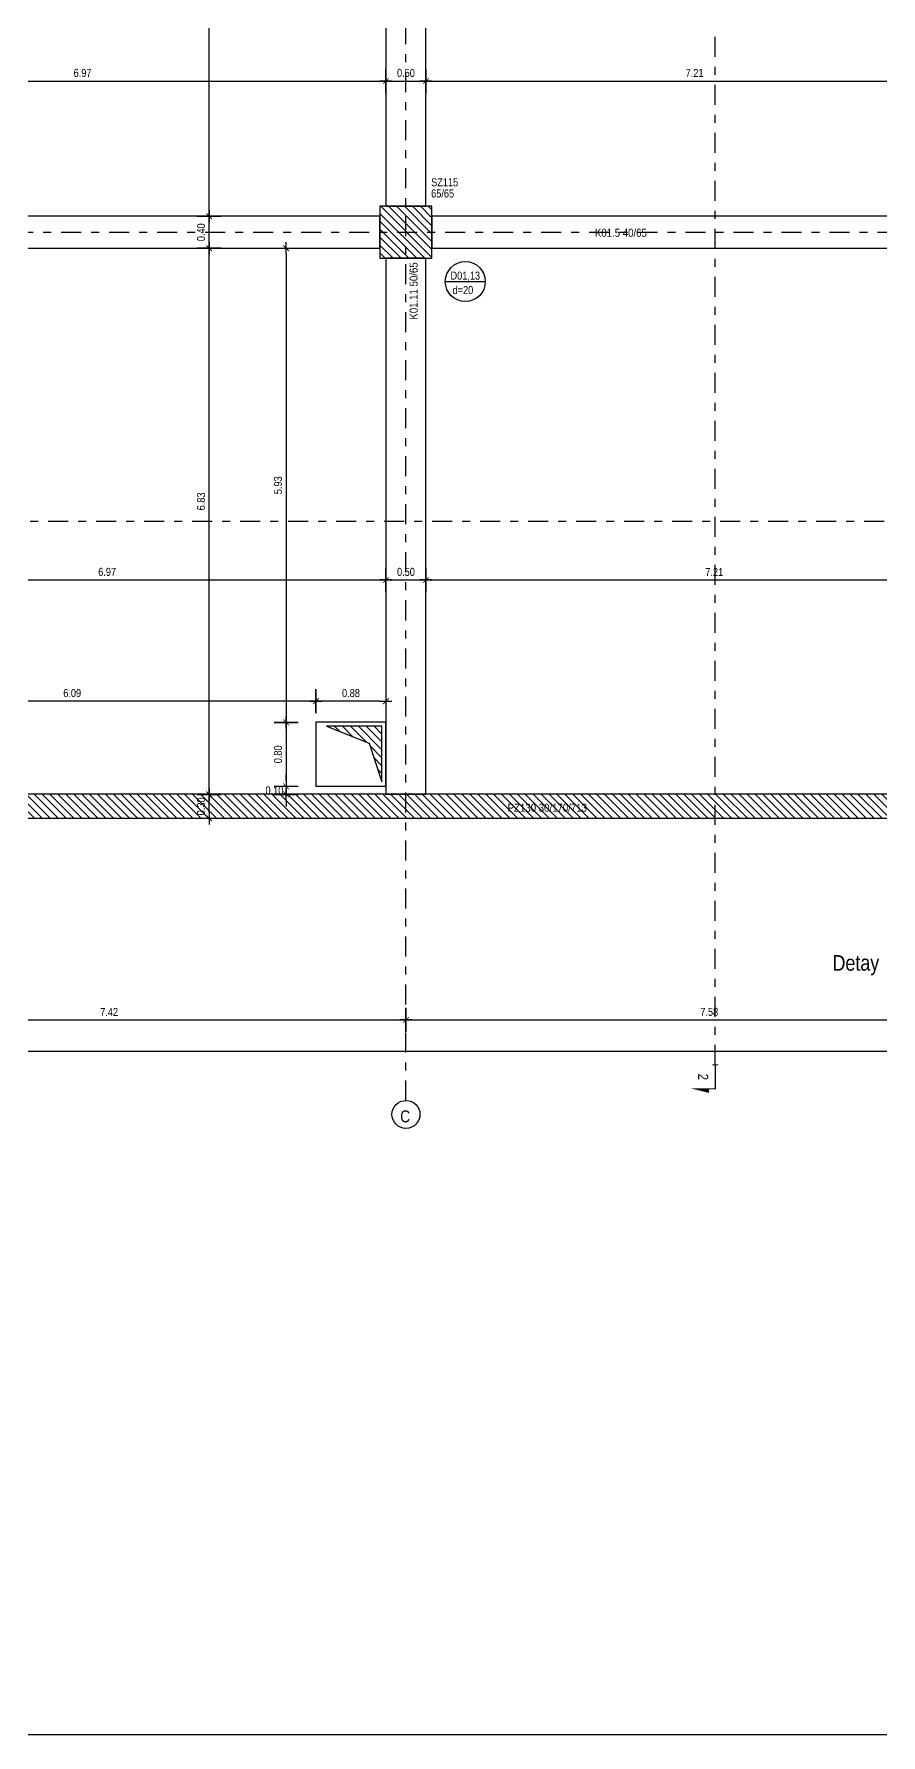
# Model space of a CAD drawing. Header units: metres. Extents: x 419734 to 420376, y 4564732 to 4565123.
# Drawn here: x 419882.35 to 419892.93, y 4565080.8 to 4565102.06 of the extents above; entities that cross this region are included whole.
import ezdxf
from ezdxf.enums import TextEntityAlignment as Align

# ---------------------------------------------------------------- set-up
doc = ezdxf.new("R2010")
doc.units = ezdxf.units.M
doc.linetypes.add('TRATTO-PUNTO', pattern=[1, 0.5, -0.25, 0, -0.25])
doc.layers.get('Defpoints').update_dxf_attribs({"color": 5})
for name, color, linetype in [('SW_ASSI', 7, 'TRATTO-PUNTO'), ('SW_DIM', 33, 'Continuous'), ('SW_MAGRONE', 2, 'Continuous'), ('SW_QUOTE', 1, 'Continuous'), ('SW_SEZIONI_CARPENTERIA', 4, 'Continuous'), ('SW_TESTI', 2, 'Continuous'), ('SW_TRATTEGGIO_252', 252, 'Continuous'), ('SW_TXT_TESTI', 1, 'Continuous')]:
    doc.layers.add(name, color=color, linetype=linetype)
doc.styles.add('SWS', font='ARIALN.TTF')
doc.dimstyles.new('DIM-SW-50_m', dxfattribs={"dimtxt": 0.1, "dimasz": 0.075, "dimexe": 0.125, "dimexo": 0.125, "dimgap": 0.05, "dimtad": 1, "dimzin": 1, "dimdsep": 46, "dimtxsty": 'SWS', "dimblk1": 'D', "dimblk2": 'D', "dimsah": 1, "dimcen": 0.0075, "dimdle": 0.0625, "dimse1": 1, "dimse2": 1, "dimclrd": 256, "dimclre": 256, "dimclrt": 256, "dimazin": 0, "dimtfac": 0.75, "dimtmove": 1, "dimatfit": 3, "dimldrblk": 'D', "dimfxl": 0.125, "dimtvp": 1.5, "dimtolj": 1, "dimtzin": 0, "dimarcsym": 0})
pattern_1 = [(135, (419843.80018, 4565196.05052), (-0.049497475, -0.049497475), [])]

# ---------------------------------------------------------------- blocks, each defined once
blk = doc.blocks.new('D')
for p, q in [((-1, 0), (1, 0)), ((0, 2), (0, -2))]:
    blk.add_line(p, q)
at = {"const_width": 0.141}
blk.add_lwpolyline([(0.48, 0.48), (-0.48, -0.48)], dxfattribs=at)
blk = doc.blocks.new('*D405')
at = {"layer": 'Defpoints', "color": 0, "ltscale": 0.5, "transparency": 16777216}
for p in [(419879.781, 4565101.459), (419886.748, 4565101.473), (419886.748, 4565101.459)]:
    blk.add_point(p, dxfattribs=at)
at = {"layer": 'SW_DIM', "lineweight": -2, "ltscale": 0.5, "transparency": 16777216}
blk.add_line((419879.856, 4565101.473), (419886.673, 4565101.473), dxfattribs=at)
at = {"layer": 'SW_DIM', "lineweight": -2, "ltscale": 0.5, "transparency": 16777216, "xscale": 0.075, "yscale": 0.075, "zscale": 0.075, "rotation": 180}
blk.add_blockref('D', (419879.781, 4565101.473), dxfattribs=at)
at = {"layer": 'SW_DIM', "lineweight": -2, "ltscale": 0.5, "transparency": 16777216, "xscale": 0.075, "yscale": 0.075, "zscale": 0.075}
blk.add_blockref('D', (419886.748, 4565101.473), dxfattribs=at)
at = {"layer": 'SW_DIM', "ltscale": 0.5, "transparency": 16777216, "insert": (419882.957, 4565101.574), "char_height": 0.1, "attachment_point": 5, "style": 'SWS'}
blk.add_mtext('\\A1;6.97', dxfattribs=at)
blk = doc.blocks.new('*D406')
at = {"layer": 'Defpoints', "color": 0, "ltscale": 0.5, "transparency": 16777216}
for p in [(419886.748, 4565101.459), (419887.248, 4565101.473), (419887.248, 4565101.468)]:
    blk.add_point(p, dxfattribs=at)
at = {"layer": 'SW_DIM', "lineweight": -2, "ltscale": 0.5, "transparency": 16777216}
blk.add_line((419886.823, 4565101.473), (419887.173, 4565101.473), dxfattribs=at)
at = {"layer": 'SW_DIM', "lineweight": -2, "ltscale": 0.5, "transparency": 16777216, "xscale": 0.075, "yscale": 0.075, "zscale": 0.075, "rotation": 180}
blk.add_blockref('D', (419886.748, 4565101.473), dxfattribs=at)
at = {"layer": 'SW_DIM', "lineweight": -2, "ltscale": 0.5, "transparency": 16777216, "xscale": 0.075, "yscale": 0.075, "zscale": 0.075}
blk.add_blockref('D', (419887.248, 4565101.473), dxfattribs=at)
at = {"layer": 'SW_DIM', "ltscale": 0.5, "transparency": 16777216, "insert": (419886.998, 4565101.574), "char_height": 0.1, "attachment_point": 5, "style": 'SWS'}
blk.add_mtext('\\A1;0.50', dxfattribs=at)
blk = doc.blocks.new('*D407')
at = {"layer": 'Defpoints', "color": 0, "ltscale": 0.5, "transparency": 16777216}
for p in [(419887.248, 4565101.468), (419894.453, 4565101.473), (419894.453, 4565101.471)]:
    blk.add_point(p, dxfattribs=at)
at = {"layer": 'SW_DIM', "lineweight": -2, "ltscale": 0.5, "transparency": 16777216}
blk.add_line((419887.323, 4565101.473), (419894.378, 4565101.473), dxfattribs=at)
at = {"layer": 'SW_DIM', "lineweight": -2, "ltscale": 0.5, "transparency": 16777216, "xscale": 0.075, "yscale": 0.075, "zscale": 0.075, "rotation": 180}
blk.add_blockref('D', (419887.248, 4565101.473), dxfattribs=at)
at = {"layer": 'SW_DIM', "lineweight": -2, "ltscale": 0.5, "transparency": 16777216, "xscale": 0.075, "yscale": 0.075, "zscale": 0.075}
blk.add_blockref('D', (419894.453, 4565101.473), dxfattribs=at)
at = {"layer": 'SW_DIM', "ltscale": 0.5, "transparency": 16777216, "insert": (419890.605, 4565101.574), "char_height": 0.1, "attachment_point": 5, "style": 'SWS'}
blk.add_mtext('\\A1;7.21', dxfattribs=at)
blk = doc.blocks.new('*D426')
at = {"layer": 'Defpoints', "color": 0, "ltscale": 0.5, "transparency": 16777216}
for p in [(419879.781, 4565095.223), (419886.748, 4565095.237), (419886.748, 4565095.223)]:
    blk.add_point(p, dxfattribs=at)
at = {"layer": 'SW_DIM', "lineweight": -2, "ltscale": 0.5, "transparency": 16777216}
blk.add_line((419879.856, 4565095.237), (419886.673, 4565095.237), dxfattribs=at)
at = {"layer": 'SW_DIM', "lineweight": -2, "ltscale": 0.5, "transparency": 16777216, "xscale": 0.075, "yscale": 0.075, "zscale": 0.075, "rotation": 180}
blk.add_blockref('D', (419879.781, 4565095.237), dxfattribs=at)
at = {"layer": 'SW_DIM', "lineweight": -2, "ltscale": 0.5, "transparency": 16777216, "xscale": 0.075, "yscale": 0.075, "zscale": 0.075}
blk.add_blockref('D', (419886.748, 4565095.237), dxfattribs=at)
at = {"layer": 'SW_DIM', "ltscale": 0.5, "transparency": 16777216, "insert": (419883.264, 4565095.338), "char_height": 0.1, "attachment_point": 5, "style": 'SWS'}
blk.add_mtext('\\A1;6.97', dxfattribs=at)
blk = doc.blocks.new('*D427')
at = {"layer": 'Defpoints', "color": 0, "ltscale": 0.5, "transparency": 16777216}
for p in [(419886.748, 4565095.223), (419887.248, 4565095.237), (419887.248, 4565095.232)]:
    blk.add_point(p, dxfattribs=at)
at = {"layer": 'SW_DIM', "lineweight": -2, "ltscale": 0.5, "transparency": 16777216}
blk.add_line((419886.823, 4565095.237), (419887.173, 4565095.237), dxfattribs=at)
at = {"layer": 'SW_DIM', "lineweight": -2, "ltscale": 0.5, "transparency": 16777216, "xscale": 0.075, "yscale": 0.075, "zscale": 0.075, "rotation": 180}
blk.add_blockref('D', (419886.748, 4565095.237), dxfattribs=at)
at = {"layer": 'SW_DIM', "lineweight": -2, "ltscale": 0.5, "transparency": 16777216, "xscale": 0.075, "yscale": 0.075, "zscale": 0.075}
blk.add_blockref('D', (419887.248, 4565095.237), dxfattribs=at)
at = {"layer": 'SW_DIM', "ltscale": 0.5, "transparency": 16777216, "insert": (419886.998, 4565095.338), "char_height": 0.1, "attachment_point": 5, "style": 'SWS'}
blk.add_mtext('\\A1;0.50', dxfattribs=at)
blk = doc.blocks.new('*D428')
at = {"layer": 'Defpoints', "color": 0, "ltscale": 0.5, "transparency": 16777216}
for p in [(419887.248, 4565095.232), (419894.453, 4565095.237), (419894.453, 4565095.235)]:
    blk.add_point(p, dxfattribs=at)
at = {"layer": 'SW_DIM', "lineweight": -2, "ltscale": 0.5, "transparency": 16777216}
blk.add_line((419887.323, 4565095.237), (419894.378, 4565095.237), dxfattribs=at)
at = {"layer": 'SW_DIM', "lineweight": -2, "ltscale": 0.5, "transparency": 16777216, "xscale": 0.075, "yscale": 0.075, "zscale": 0.075, "rotation": 180}
blk.add_blockref('D', (419887.248, 4565095.237), dxfattribs=at)
at = {"layer": 'SW_DIM', "lineweight": -2, "ltscale": 0.5, "transparency": 16777216, "xscale": 0.075, "yscale": 0.075, "zscale": 0.075}
blk.add_blockref('D', (419894.453, 4565095.237), dxfattribs=at)
at = {"layer": 'SW_DIM', "ltscale": 0.5, "transparency": 16777216, "insert": (419890.851, 4565095.337), "char_height": 0.1, "attachment_point": 5, "style": 'SWS'}
blk.add_mtext('\\A1;7.21', dxfattribs=at)
blk = doc.blocks.new('*D447')
at = {"layer": 'Defpoints', "color": 0, "ltscale": 0.5, "transparency": 16777216}
for p in [(419884.539, 4565092.558), (419884.539, 4565092.558), (419884.539, 4565092.258)]:
    blk.add_point(p, dxfattribs=at)
at = {"layer": 'SW_DIM', "lineweight": -2, "ltscale": 0.5, "transparency": 16777216}
blk.add_line((419884.539, 4565092.333), (419884.539, 4565092.483), dxfattribs=at)
at = {"layer": 'SW_DIM', "lineweight": -2, "ltscale": 0.5, "transparency": 16777216, "xscale": 0.075, "yscale": 0.075, "zscale": 0.075}
for p, rotation in [((419884.539, 4565092.558), 90), ((419884.539, 4565092.258), 270)]:
    blk.add_blockref('D', p, dxfattribs=dict(at, rotation=rotation))
at = {"layer": 'SW_DIM', "ltscale": 0.5, "transparency": 16777216, "insert": (419884.438, 4565092.408), "char_height": 0.1, "attachment_point": 5, "rotation": 90, "style": 'SWS'}
blk.add_mtext('\\A1;0.30', dxfattribs=at)
blk = doc.blocks.new('*D448')
at = {"layer": 'Defpoints', "color": 0, "ltscale": 0.5, "transparency": 16777216}
for p in [(419884.539, 4565099.383), (419884.545, 4565099.383), (419884.539, 4565092.558)]:
    blk.add_point(p, dxfattribs=at)
at = {"layer": 'SW_DIM', "lineweight": -2, "ltscale": 0.5, "transparency": 16777216}
blk.add_line((419884.539, 4565092.633), (419884.539, 4565099.308), dxfattribs=at)
at = {"layer": 'SW_DIM', "lineweight": -2, "ltscale": 0.5, "transparency": 16777216, "xscale": 0.075, "yscale": 0.075, "zscale": 0.075}
for p, rotation in [((419884.539, 4565099.383), 90), ((419884.539, 4565092.558), 270)]:
    blk.add_blockref('D', p, dxfattribs=dict(at, rotation=rotation))
at = {"layer": 'SW_DIM', "ltscale": 0.5, "transparency": 16777216, "insert": (419884.438, 4565096.219), "char_height": 0.1, "attachment_point": 5, "rotation": 90, "style": 'SWS'}
blk.add_mtext('\\A1;6.83', dxfattribs=at)
blk = doc.blocks.new('*D449')
at = {"layer": 'Defpoints', "color": 0, "ltscale": 0.5, "transparency": 16777216}
for p in [(419884.531, 4565099.783), (419884.539, 4565099.783), (419884.545, 4565099.383)]:
    blk.add_point(p, dxfattribs=at)
at = {"layer": 'SW_DIM', "lineweight": -2, "ltscale": 0.5, "transparency": 16777216}
blk.add_line((419884.539, 4565099.458), (419884.539, 4565099.708), dxfattribs=at)
at = {"layer": 'SW_DIM', "lineweight": -2, "ltscale": 0.5, "transparency": 16777216, "xscale": 0.075, "yscale": 0.075, "zscale": 0.075}
for p, rotation in [((419884.539, 4565099.783), 90), ((419884.539, 4565099.383), 270)]:
    blk.add_blockref('D', p, dxfattribs=dict(at, rotation=rotation))
at = {"layer": 'SW_DIM', "ltscale": 0.5, "transparency": 16777216, "insert": (419884.438, 4565099.583), "char_height": 0.1, "attachment_point": 5, "rotation": 90, "style": 'SWS'}
blk.add_mtext('\\A1;0.40', dxfattribs=at)
blk = doc.blocks.new('*D450')
at = {"layer": 'Defpoints', "color": 0, "ltscale": 0.5, "transparency": 16777216}
for p in [(419884.539, 4565105.108), (419884.545, 4565105.108), (419884.531, 4565099.783)]:
    blk.add_point(p, dxfattribs=at)
at = {"layer": 'SW_DIM', "lineweight": -2, "ltscale": 0.5, "transparency": 16777216}
blk.add_line((419884.539, 4565099.858), (419884.539, 4565105.033), dxfattribs=at)
at = {"layer": 'SW_DIM', "lineweight": -2, "ltscale": 0.5, "transparency": 16777216, "xscale": 0.075, "yscale": 0.075, "zscale": 0.075}
for p, rotation in [((419884.539, 4565105.108), 90), ((419884.539, 4565099.783), 270)]:
    blk.add_blockref('D', p, dxfattribs=dict(at, rotation=rotation))
at = {"layer": 'SW_DIM', "ltscale": 0.5, "transparency": 16777216, "insert": (419884.438, 4565102.446), "char_height": 0.1, "attachment_point": 5, "rotation": 90, "style": 'SWS'}
blk.add_mtext('\\A1;5.32', dxfattribs=at)
blk = doc.blocks.new('*D481')
at = {"layer": 'Defpoints', "color": 0, "ltscale": 0.5, "transparency": 16777216}
for p in [(419879.581, 4565089.738), (419886.998, 4565089.738), (419886.998, 4565089.738)]:
    blk.add_point(p, dxfattribs=at)
at = {"layer": 'SW_DIM', "lineweight": -2, "ltscale": 0.5, "transparency": 16777216}
blk.add_line((419879.656, 4565089.738), (419886.923, 4565089.738), dxfattribs=at)
at = {"layer": 'SW_DIM', "lineweight": -2, "ltscale": 0.5, "transparency": 16777216, "xscale": 0.075, "yscale": 0.075, "zscale": 0.075, "rotation": 180}
blk.add_blockref('D', (419879.581, 4565089.738), dxfattribs=at)
at = {"layer": 'SW_DIM', "lineweight": -2, "ltscale": 0.5, "transparency": 16777216, "xscale": 0.075, "yscale": 0.075, "zscale": 0.075}
blk.add_blockref('D', (419886.998, 4565089.738), dxfattribs=at)
at = {"layer": 'SW_DIM', "ltscale": 0.5, "transparency": 16777216, "insert": (419883.289, 4565089.838), "char_height": 0.1, "attachment_point": 5, "style": 'SWS'}
blk.add_mtext('\\A1;7.42', dxfattribs=at)
blk = doc.blocks.new('*D482')
at = {"layer": 'Defpoints', "color": 0, "ltscale": 0.5, "transparency": 16777216}
for p in [(419886.998, 4565089.738), (419894.578, 4565089.738), (419894.578, 4565089.738)]:
    blk.add_point(p, dxfattribs=at)
at = {"layer": 'SW_DIM', "lineweight": -2, "ltscale": 0.5, "transparency": 16777216}
blk.add_line((419887.073, 4565089.738), (419894.503, 4565089.738), dxfattribs=at)
at = {"layer": 'SW_DIM', "lineweight": -2, "ltscale": 0.5, "transparency": 16777216, "xscale": 0.075, "yscale": 0.075, "zscale": 0.075, "rotation": 180}
blk.add_blockref('D', (419886.998, 4565089.738), dxfattribs=at)
at = {"layer": 'SW_DIM', "lineweight": -2, "ltscale": 0.5, "transparency": 16777216, "xscale": 0.075, "yscale": 0.075, "zscale": 0.075}
blk.add_blockref('D', (419894.578, 4565089.738), dxfattribs=at)
at = {"layer": 'SW_DIM', "ltscale": 0.5, "transparency": 16777216, "insert": (419890.788, 4565089.839), "char_height": 0.1, "attachment_point": 5, "style": 'SWS'}
blk.add_mtext('\\A1;7.58', dxfattribs=at)
blk = doc.blocks.new('*D489')
at = {"layer": 'Defpoints', "color": 0, "ltscale": 0.5, "transparency": 16777216}
for p in [(419871.625, 4565089.738), (419920.098, 4565089.738), (419871.625, 4565089.344)]:
    blk.add_point(p, dxfattribs=at)
at = {"layer": 'SW_DIM', "lineweight": -2, "ltscale": 0.5, "transparency": 16777216}
blk.add_line((419920.023, 4565089.344), (419871.7, 4565089.344), dxfattribs=at)
at = {"layer": 'SW_DIM', "lineweight": -2, "ltscale": 0.5, "transparency": 16777216, "xscale": 0.075, "yscale": 0.075, "zscale": 0.075, "rotation": 180}
blk.add_blockref('D', (419871.625, 4565089.344), dxfattribs=at)
at = {"layer": 'SW_DIM', "lineweight": -2, "ltscale": 0.5, "transparency": 16777216, "xscale": 0.075, "yscale": 0.075, "zscale": 0.075}
blk.add_blockref('D', (419920.098, 4565089.344), dxfattribs=at)
at = {"layer": 'SW_DIM', "ltscale": 0.5, "transparency": 16777216, "insert": (419895.862, 4565089.445), "char_height": 0.1, "attachment_point": 5, "style": 'SWS'}
blk.add_mtext('\\A1;48.47', dxfattribs=at)
blk = doc.blocks.new('*U8')
at = {"layer": 'SW_QUOTE', "const_width": 0.0003}
blk.add_lwpolyline([(0, 0), (0.006, 0), (0.006, 0.00159)], dxfattribs=at)
at = {"layer": 'SW_QUOTE', "const_width": 0.0003, "flags": 128}
blk.add_lwpolyline([(0, -0.00075), (0, 0.00075)], dxfattribs=at)
at = {"layer": 'SW_QUOTE'}
blk.add_solid([(0.00585, 0.00159), (0.00701, 0.00159), (0.00585, 0.00624)], dxfattribs=at)
at = {"layer": 'SW_TESTI', "color": 3, "style": 'SWS'}
blk.add_attdef('SEZ', text='', height=0.0025, dxfattribs=at).set_placement((0.003, 0.003), align=Align.MIDDLE)
at = {"layer": 'SW_TESTI', "style": 'SWS'}
for tag, p in [('RIF_DOC_SEC', (0.003, -0.0055)), ('RIF_DOC', (0.003, -0.0025))]:
    blk.add_attdef(tag, text='', height=0.002, dxfattribs=at).set_placement(p, align=Align.MIDDLE)
blk = doc.blocks.new('*D505')
at = {"layer": 'Defpoints', "color": 0, "ltscale": 0.5, "transparency": 16777216}
for p in [(419886.042, 4565099.383), (419885.5, 4565093.458), (419885.873, 4565093.458)]:
    blk.add_point(p, dxfattribs=at)
at = {"layer": 'SW_DIM', "lineweight": -2, "ltscale": 0.5, "transparency": 16777216}
blk.add_line((419885.5, 4565099.308), (419885.5, 4565093.533), dxfattribs=at)
at = {"layer": 'SW_DIM', "lineweight": -2, "ltscale": 0.5, "transparency": 16777216, "xscale": 0.075, "yscale": 0.075, "zscale": 0.075}
for p, rotation in [((419885.5, 4565099.383), 90), ((419885.5, 4565093.458), 270)]:
    blk.add_blockref('D', p, dxfattribs=dict(at, rotation=rotation))
at = {"layer": 'SW_DIM', "ltscale": 0.5, "transparency": 16777216, "insert": (419885.399, 4565096.421), "char_height": 0.1, "attachment_point": 5, "rotation": 90, "style": 'SWS'}
blk.add_mtext('\\A1;5.93', dxfattribs=at)
blk = doc.blocks.new('*D506')
at = {"layer": 'Defpoints', "color": 0, "ltscale": 0.5, "transparency": 16777216}
for p in [(419885.873, 4565093.458), (419885.5, 4565092.658), (419885.873, 4565092.658)]:
    blk.add_point(p, dxfattribs=at)
at = {"layer": 'SW_DIM', "lineweight": -2, "ltscale": 0.5, "transparency": 16777216}
blk.add_line((419885.5, 4565093.383), (419885.5, 4565092.733), dxfattribs=at)
at = {"layer": 'SW_DIM', "lineweight": -2, "ltscale": 0.5, "transparency": 16777216, "xscale": 0.075, "yscale": 0.075, "zscale": 0.075}
for p, rotation in [((419885.5, 4565093.458), 90), ((419885.5, 4565092.658), 270)]:
    blk.add_blockref('D', p, dxfattribs=dict(at, rotation=rotation))
at = {"layer": 'SW_DIM', "ltscale": 0.5, "transparency": 16777216, "insert": (419885.399, 4565093.058), "char_height": 0.1, "attachment_point": 5, "rotation": 90, "style": 'SWS'}
blk.add_mtext('\\A1;0.80', dxfattribs=at)
blk = doc.blocks.new('*D507')
at = {"layer": 'Defpoints', "color": 0, "ltscale": 0.5, "transparency": 16777216}
for p in [(419885.873, 4565092.658), (419885.5, 4565092.558), (419885.851, 4565092.558)]:
    blk.add_point(p, dxfattribs=at)
at = {"layer": 'SW_DIM', "lineweight": -2, "ltscale": 0.5, "transparency": 16777216}
for p, q in [((419885.5, 4565092.733), (419885.5, 4565092.808)), ((419885.5, 4565092.658), (419885.5, 4565092.558)), ((419885.5, 4565092.483), (419885.5, 4565092.408))]:
    blk.add_line(p, q, dxfattribs=at)
at = {"layer": 'SW_DIM', "lineweight": -2, "ltscale": 0.5, "transparency": 16777216, "xscale": 0.075, "yscale": 0.075, "zscale": 0.075}
for p, rotation in [((419885.5, 4565092.658), 270), ((419885.5, 4565092.558), 90)]:
    blk.add_blockref('D', p, dxfattribs=dict(at, rotation=rotation))
at = {"layer": 'SW_DIM', "ltscale": 0.5, "transparency": 16777216, "insert": (419885.355, 4565092.608), "char_height": 0.1, "attachment_point": 5, "style": 'SWS'}
blk.add_mtext('\\A1;0.10', dxfattribs=at)
blk = doc.blocks.new('*D508')
at = {"layer": 'Defpoints', "color": 0, "ltscale": 0.5, "transparency": 16777216}
for p in [(419885.873, 4565093.722), (419885.873, 4565093.458), (419886.748, 4565093.458)]:
    blk.add_point(p, dxfattribs=at)
at = {"layer": 'SW_DIM', "lineweight": -2, "ltscale": 0.5, "transparency": 16777216}
blk.add_line((419886.673, 4565093.722), (419885.948, 4565093.722), dxfattribs=at)
at = {"layer": 'SW_DIM', "lineweight": -2, "ltscale": 0.5, "transparency": 16777216, "xscale": 0.075, "yscale": 0.075, "zscale": 0.075, "rotation": 180}
blk.add_blockref('D', (419885.873, 4565093.722), dxfattribs=at)
at = {"layer": 'SW_DIM', "lineweight": -2, "ltscale": 0.5, "transparency": 16777216, "xscale": 0.075, "yscale": 0.075, "zscale": 0.075}
blk.add_blockref('D', (419886.748, 4565093.722), dxfattribs=at)
at = {"layer": 'SW_DIM', "ltscale": 0.5, "transparency": 16777216, "insert": (419886.311, 4565093.823), "char_height": 0.1, "attachment_point": 5, "style": 'SWS'}
blk.add_mtext('\\A1;0.88', dxfattribs=at)
blk = doc.blocks.new('*D509')
at = {"layer": 'Defpoints', "color": 0, "ltscale": 0.5, "transparency": 16777216}
for p in [(419879.781, 4565093.722), (419879.781, 4565093.573), (419885.873, 4565093.458)]:
    blk.add_point(p, dxfattribs=at)
at = {"layer": 'SW_DIM', "lineweight": -2, "ltscale": 0.5, "transparency": 16777216}
blk.add_line((419885.798, 4565093.722), (419879.856, 4565093.722), dxfattribs=at)
at = {"layer": 'SW_DIM', "lineweight": -2, "ltscale": 0.5, "transparency": 16777216, "xscale": 0.075, "yscale": 0.075, "zscale": 0.075, "rotation": 180}
blk.add_blockref('D', (419879.781, 4565093.722), dxfattribs=at)
at = {"layer": 'SW_DIM', "lineweight": -2, "ltscale": 0.5, "transparency": 16777216, "xscale": 0.075, "yscale": 0.075, "zscale": 0.075}
blk.add_blockref('D', (419885.873, 4565093.722), dxfattribs=at)
at = {"layer": 'SW_DIM', "ltscale": 0.5, "transparency": 16777216, "insert": (419882.827, 4565093.823), "char_height": 0.1, "attachment_point": 5, "style": 'SWS'}
blk.add_mtext('\\A1;6.09', dxfattribs=at)

msp = doc.modelspace()

# ---------------------------------------------------------------- hatches: boundary and pattern name
at = {"layer": 'SW_TRATTEGGIO_252'}
h = msp.add_hatch(dxfattribs=at)
h.set_pattern_fill('_USER', color=256, scale=0.07, angle=135, pattern_type=0)
h.set_pattern_definition(pattern_1)
edge = h.paths.add_edge_path()
edge.add_line((419915.34817, 4565103.20843), (419915.34817, 4565099.60843))
edge.add_line((419915.34817, 4565099.60843), (419911.09817, 4565099.60843))
edge.add_line((419911.09817, 4565099.60843), (419911.09817, 4565102.20843))
edge.add_line((419911.09817, 4565102.20843), (419910.79817, 4565102.20843))
edge.add_line((419910.79817, 4565102.20843), (419910.79817, 4565099.60843))
edge.add_line((419910.79817, 4565099.60843), (419906.54817, 4565099.60843))
edge.add_line((419906.54817, 4565099.60843), (419906.54817, 4565102.20843))
edge.add_line((419906.54817, 4565102.20843), (419906.24817, 4565102.20843))
edge.add_line((419906.24817, 4565102.20843), (419906.24817, 4565099.60843))
edge.add_line((419906.24817, 4565099.60843), (419900.99817, 4565099.60843))
edge.add_line((419900.99817, 4565099.60843), (419900.99817, 4565102.20843))
edge.add_line((419900.99817, 4565102.20843), (419900.69817, 4565102.20843))
edge.add_line((419900.69817, 4565102.20843), (419900.69817, 4565099.30843))
edge.add_line((419900.69817, 4565099.30843), (419906.54817, 4565099.30843))
edge.add_line((419906.54817, 4565099.30843), (419910.79817, 4565099.30843))
edge.add_line((419910.79817, 4565099.30843), (419915.64817, 4565099.30843))
edge.add_line((419915.64817, 4565099.30843), (419915.64817, 4565103.2156))
h.paths.add_polyline_path([(419901.22317, 4565092.60843), (419900.57317, 4565092.60843), (419900.57317, 4565092.25843), (419901.22317, 4565092.25843)])
h.paths.add_polyline_path([(419876.04057, 4565099.90843), (419875.39057, 4565099.90843), (419875.39057, 4565099.25843), (419876.04057, 4565099.25843)])
h.paths.add_polyline_path([(419879.90571, 4565099.90843), (419879.25571, 4565099.90843), (419879.25571, 4565099.25843), (419879.90571, 4565099.25843)])
h.paths.add_polyline_path([(419871.97544, 4565099.90843), (419871.62544, 4565099.90843), (419871.62544, 4565099.25843), (419871.97544, 4565099.25843)])
h.paths.add_polyline_path([(419879.90571, 4565092.60843), (419879.25571, 4565092.60843), (419879.25571, 4565092.25843), (419879.90571, 4565092.25843)])
h.paths.add_polyline_path([(419895.14317, 4565092.90843), (419894.79317, 4565092.90843), (419894.79317, 4565092.25843), (419895.14317, 4565092.25843)])
h.paths.add_polyline_path([(419894.75317, 4565092.90843), (419894.40317, 4565092.90843), (419894.40317, 4565092.25843), (419894.75317, 4565092.25843)])
h.paths.add_polyline_path([(419895.14317, 4565105.40843), (419894.79317, 4565105.40843), (419894.79317, 4565104.75843), (419895.14317, 4565104.75843)])
h.paths.add_polyline_path([(419894.75317, 4565105.40843), (419894.40317, 4565105.40843), (419894.40317, 4565104.75843), (419894.75317, 4565104.75843)])
h.paths.add_polyline_path([(419896.14317, 4565105.40843), (419895.14317, 4565105.40843), (419895.14317, 4565105.10843), (419896.14317, 4565105.10843)])
h.paths.add_polyline_path([(419877.15571, 4565105.10843), (419877.15571, 4565105.40843), (419871.62544, 4565105.40843), (419871.62544, 4565099.90843), (419871.92544, 4565099.90843), (419871.92544, 4565105.10843)])
h.paths.add_polyline_path([(419881.45871, 4565105.10843), (419881.45871, 4565105.40843), (419879.85591, 4565105.40843), (419878.95571, 4565105.40843), (419878.95571, 4565105.10843)])
h.paths.add_polyline_path([(419889.20494, 4565105.10843), (419889.20494, 4565105.40843), (419885.06271, 4565105.40843), (419885.06271, 4565105.10843)])
h.paths.add_polyline_path([(419892.80894, 4565105.40843), (419892.80894, 4565105.10843), (419894.40317, 4565105.10843), (419894.40317, 4565105.40843)])
h.paths.add_polyline_path([(419897.89817, 4565105.10843), (419897.89817, 4565105.40843), (419896.14317, 4565105.40843), (419896.14317, 4565105.10843)])
h.paths.add_polyline_path([(419902.47317, 4565105.10843), (419902.47317, 4565105.40843), (419900.59837, 4565105.40843), (419900.29817, 4565105.40843), (419900.29817, 4565105.10843), (419900.59837, 4565105.10843), (419900.69817, 4565105.10843), (419900.69817, 4565103.20843), (419900.99817, 4565103.20843), (419900.99817, 4565105.10843)])
h.paths.add_polyline_path([(419907.52317, 4565105.10843), (419907.52317, 4565105.40843), (419904.87317, 4565105.40843), (419904.87317, 4565105.10843), (419906.24817, 4565105.10843), (419906.24817, 4565103.20843), (419906.54817, 4565103.20843), (419906.54817, 4565105.10843)])
h.paths.add_polyline_path([(419912.07317, 4565105.10843), (419912.07317, 4565105.40843), (419909.92317, 4565105.40843), (419909.92317, 4565105.10843), (419910.79817, 4565105.10843), (419910.79817, 4565103.20843), (419911.09817, 4565103.20843), (419911.09817, 4565105.10843)])
h.paths.add_polyline_path([(419914.47317, 4565105.40843), (419914.47317, 4565105.10843), (419915.34817, 4565105.10843), (419915.34817, 4565103.20843), (419915.64817, 4565103.2156), (419915.64817, 4565105.10843), (419915.64817, 4565105.40843)])
h.paths.add_polyline_path([(419916.52317, 4565105.10843), (419916.52317, 4565105.40843), (419915.64817, 4565105.40843), (419915.64817, 4565105.10843)])
h.paths.add_polyline_path([(419916.89817, 4565092.25843), (419916.89817, 4565092.55843), (419916.14817, 4565092.55843), (419916.14817, 4565092.25843)])
h.paths.add_polyline_path([(419919.29817, 4565092.55843), (419919.29817, 4565092.25843), (419920.09817, 4565092.25843), (419920.09817, 4565099.90843), (419920.09817, 4565105.40843), (419918.92317, 4565105.40843), (419918.92317, 4565105.10843), (419919.79817, 4565105.10843), (419919.79817, 4565092.55843)])
h.paths.add_polyline_path([(419913.99817, 4565092.55843), (419913.99817, 4565092.25843), (419915.34817, 4565092.25843), (419915.34817, 4565092.55843)])
h.paths.add_polyline_path([(419905.84817, 4565092.55843), (419905.84817, 4565092.25843), (419911.59817, 4565092.25843), (419911.59817, 4565092.55843)])
h.paths.add_polyline_path([(419903.44817, 4565092.25843), (419903.44817, 4565092.55843), (419901.22317, 4565092.55843), (419901.22317, 4565092.25843)])
h.paths.add_polyline_path([(419900.29817, 4565092.55843), (419900.29817, 4565092.25843), (419900.57317, 4565092.25843), (419900.57317, 4565092.55843)])
h.paths.add_polyline_path([(419897.89817, 4565092.25843), (419897.89817, 4565092.55843), (419896.14317, 4565092.55843), (419896.14317, 4565092.25843)])
h.paths.add_polyline_path([(419893.24367, 4565092.25843), (419893.24367, 4565092.55843), (419879.90571, 4565092.55843), (419879.90571, 4565092.25843)])
h.paths.add_polyline_path([(419874.82544, 4565092.55843), (419874.82544, 4565092.25843), (419879.25571, 4565092.25843), (419879.25571, 4565092.55843)])
h.paths.add_polyline_path([(419872.42544, 4565092.25843), (419872.42544, 4565092.55843), (419871.92544, 4565092.55843), (419871.92544, 4565099.25843), (419871.62544, 4565099.25843), (419871.62544, 4565092.25843)])
h = msp.add_hatch(dxfattribs=at)
h.set_pattern_fill('_USER', color=256, scale=0.07, angle=135, pattern_type=0)
h.set_pattern_definition(pattern_1)
h.paths.add_polyline_path([(419887.32313, 4565099.90843), (419886.67313, 4565099.90843), (419886.67313, 4565099.25843), (419887.32313, 4565099.25843)])
h.paths.add_polyline_path([(419895.14317, 4565099.90843), (419894.79317, 4565099.90843), (419894.79317, 4565099.25843), (419895.14317, 4565099.25843)])
h.paths.add_polyline_path([(419894.75317, 4565099.90843), (419894.40317, 4565099.90843), (419894.40317, 4565099.25843), (419894.75317, 4565099.25843)])
h = msp.add_hatch(dxfattribs=at)
h.set_pattern_fill('_USER', color=256, scale=0.07, angle=135, pattern_type=0)
h.set_pattern_definition([(135, (21.78051, 115.665785), (-0.0494974746831, -0.0494974746831), [])])
h.paths.add_polyline_path([(419886.69813, 4565092.7139), (419886.69813, 4565093.40843), (419886.00455, 4565093.40843), (419886.53666, 4565093.19574)])

# ---------------------------------------------------------------- linework, layer by layer
msp.add_lwpolyline([(420103.04921, 4565080.80209), (419805.79921, 4565080.80209), (419805.79921, 4565122.85209)])
at = {"layer": 'SW_ASSI', "color": 8, "ltscale": 0.5}
for p, q in [((419890.86315, 4565089.17714), (419890.86315, 4565110.81448)), ((419871.12544, 4565095.97093), (419921.28014, 4565095.97093))]:
    msp.add_line(p, q, dxfattribs=at)
at = {"layer": 'SW_ASSI', "ltscale": 0.5}
for points in [[(419886.99813, 4565088.73286), (419886.99813, 4565112.65489)], [(419867.08971, 4565099.58343), (419921.73249, 4565099.58343)], [(419867.08971, 4565092.25843), (419921.73249, 4565092.25843)]]:
    msp.add_lwpolyline(points, dxfattribs=at)
at = {"layer": 'SW_MAGRONE'}
for points in [[(419886.74813, 4565105.10843), (419886.74813, 4565099.90843), (419887.24813, 4565099.90843), (419887.24813, 4565105.10843)], [(419886.69813, 4565092.7139), (419886.69813, 4565093.40843), (419886.00455, 4565093.40843), (419886.53666, 4565093.19574), (419886.69813, 4565092.7139)]]:
    msp.add_lwpolyline(points, dxfattribs=at)
for points in [[(419886.67313, 4565099.78343), (419879.90571, 4565099.78343), (419879.90571, 4565099.38343), (419886.67313, 4565099.38343)], [(419894.40317, 4565099.78343), (419887.32313, 4565099.78343), (419887.32313, 4565099.38343), (419894.40317, 4565099.38343)], [(419887.24813, 4565099.25843), (419886.74813, 4565099.25843), (419886.74813, 4565092.55843), (419887.24813, 4565092.55843)], [(419886.74813, 4565093.45843), (419885.87313, 4565093.45843), (419885.87313, 4565092.65843), (419886.74813, 4565092.65843)], [(419894.40317, 4565092.55843), (419887.27334, 4565092.55843), (419879.90571, 4565092.55843), (419879.90571, 4565092.25843), (419887.27334, 4565092.25843), (419894.40317, 4565092.25843)]]:
    msp.add_lwpolyline(points, close=True, dxfattribs=at)
at = {"layer": 'SW_SEZIONI_CARPENTERIA'}
msp.add_lwpolyline([(419887.32313, 4565099.90843), (419886.67313, 4565099.90843), (419886.67313, 4565099.25843), (419887.32313, 4565099.25843)], close=True, dxfattribs=at)
at = {"layer": 'SW_TXT_TESTI'}
msp.add_lwpolyline([(419887.4898, 4565098.96677), (419887.9898, 4565098.96677)], dxfattribs=at)
msp.add_circle((419887.7398, 4565098.96677), 0.25, dxfattribs=at)
at = {"layer": 'SW_TXT_TESTI', "color": 1}
msp.add_circle((419886.99813, 4565088.55786), 0.175, dxfattribs=at)

# ---------------------------------------------------------------- block references
ref = msp.add_blockref('*U8', (419890.86315, 4565089.17714), dxfattribs=dict(xscale=-50, yscale=50, zscale=50, rotation=89.99999999999993))
ref.add_attrib('SEZ', '2', dxfattribs={"layer": 'SW_TESTI', "color": 3, "height": 0.125, "rotation": 270, "style": 'SWS'}).set_placement((419890.71315, 4565089.02714), align=Align.MIDDLE)

# ---------------------------------------------------------------- texts
at = {"layer": 'SW_TXT_TESTI', "color": 2, "style": 'SWS', "width": 1.05}
for s, p in [('K01.5 40/65', (419889.35976, 4565099.52696)), ('PZ130 30/170/713', (419888.2696, 4565092.34071))]:
    msp.add_text(s, height=0.1, dxfattribs=at).set_placement(p)
msp.add_text('K01.11 50/65', height=0.1, rotation=90, dxfattribs=at).set_placement((419887.14384, 4565098.49138))
at = {"layer": 'SW_TXT_TESTI', "style": 'SWS'}
for s, p in [('D01,13', (419887.55503, 4565098.99118)), ('d=20', (419887.5808, 4565098.81052))]:
    msp.add_text(s, height=0.1, dxfattribs=at).set_placement(p)
at = {"layer": 'SW_TXT_TESTI', "color": 4, "style": 'SWS'}
for s, height, p in [('Detay', 0.195, (419892.32885, 4565090.35371)), ('C', 0.15, (419886.92623, 4565088.45802))]:
    msp.add_text(s, height=height, rotation=0.110239, dxfattribs=at).set_placement(p)
at = {"layer": 'SW_TXT_TESTI', "color": 2, "insert": (419887.31298, 4565100.25762), "char_height": 0.1, "width": 0.4240058, "attachment_point": 1, "line_spacing_factor": 0.836123, "style": 'SWS'}
msp.add_mtext('SZ115 65/65', dxfattribs=at)

# ---------------------------------------------------------------- dimensions: what is measured, and where the dimension line sits
at = {"layer": 'SW_DIM', "ltscale": 0.5}
for base, p1, p2, picture, middle in [((419884.539353253, 4565105.1084321849), (419884.5313484255, 4565099.7834321838), (419884.5451624996, 4565105.108432183), '*D450', (419884.4382959554, 4565102.4459321843)), ((419884.53935, 4565099.78343), (419884.54514, 4565099.38343), (419884.53135, 4565099.78343), '*D449', (419884.4383, 4565099.58343)), ((419885.5002050741, 4565093.4584321827), (419886.0415587379, 4565099.3834321843), (419885.873128867, 4565093.4584321808), '*D505', (419885.3991477765, 4565096.420932183)), ((419885.50021, 4565092.65843), (419885.87313, 4565093.45843), (419885.87313, 4565092.65843), '*D506', (419885.39915, 4565093.05843))]:
    dim = msp.add_linear_dim(base=base, p1=p1, p2=p2, angle=90, dimstyle='DIM-SW-50_m', dxfattribs=at)
    dim.commit()
    dim.dimension.update_dxf_attribs({"geometry": picture, "text_midpoint": middle})
for base, p1, p2, picture, middle in [((419886.74813, 4565101.47343), (419879.78071, 4565101.45909), (419886.74813, 4565101.45902), '*D405', (419882.95667, 4565101.47343)), ((419894.45317, 4565101.47343), (419887.24813, 4565101.46818), (419894.45317, 4565101.47093), '*D407', (419890.6055, 4565101.47343))]:
    dim = msp.add_linear_dim(base=base, p1=p1, p2=p2, dimstyle='DIM-SW-50_m', dxfattribs=at)
    dim.commit()
    dim.dimension.update_dxf_attribs({"geometry": picture, "text_midpoint": middle, "dimtype": 160})
for base, p1, p2, picture, middle in [((419887.24813, 4565101.47343), (419886.74813, 4565101.45902), (419887.24813, 4565101.46818), '*D406', (419886.99813, 4565101.57449)), ((419886.74813, 4565095.23712), (419879.78071, 4565095.22278), (419886.74813, 4565095.22271), '*D426', (419883.26442, 4565095.33818)), ((419887.24813, 4565095.23712), (419886.74813, 4565095.22271), (419887.24813, 4565095.23187), '*D427', (419886.99813, 4565095.33818)), ((419894.45317, 4565095.23712), (419887.24813, 4565095.23187), (419894.45317, 4565095.23462), '*D428', (419890.85065, 4565095.33733)), ((419879.78071, 4565093.72184), (419885.87313, 4565093.45843), (419879.78071, 4565093.57325), '*D509', (419882.82692, 4565093.8229)), ((419885.873128867, 4565093.7218436897), (419886.748128867, 4565093.4584321808), (419885.873128867, 4565093.4584321808), '*D508', (419886.310628867, 4565093.8229009882)), ((419886.99813, 4565089.7382), (419879.58071, 4565089.7382), (419886.99813, 4565089.7382), '*D481', (419883.28942, 4565089.83841)), ((419894.57817, 4565089.7382), (419886.99813, 4565089.7382), (419894.57817, 4565089.7382), '*D482', (419890.78815, 4565089.83926)), ((419871.62544, 4565089.34408), (419920.09817, 4565089.7382), (419871.62544, 4565089.7382), '*D489', (419895.86181, 4565089.44514))]:
    dim = msp.add_linear_dim(base=base, p1=p1, p2=p2, dimstyle='DIM-SW-50_m', dxfattribs=at)
    dim.commit()
    dim.dimension.update_dxf_attribs({"geometry": picture, "text_midpoint": middle})
for base, p1, p2, picture, middle in [((419884.539353253, 4565099.3834321862), (419884.5393532497, 4565092.5584321804), (419884.5451407013, 4565099.3834321843), '*D448', (419884.5393532497, 4565096.2193849646)), ((419884.53935, 4565092.55843), (419884.53935, 4565092.25843), (419884.53935, 4565092.55843), '*D447', (419884.53935, 4565092.40843))]:
    dim = msp.add_linear_dim(base=base, p1=p1, p2=p2, angle=90, dimstyle='DIM-SW-50_m', dxfattribs=at)
    dim.commit()
    dim.dimension.update_dxf_attribs({"geometry": picture, "text_midpoint": middle, "dimtype": 160})
dim = msp.add_linear_dim(base=(419885.50021, 4565092.55843), p1=(419885.87313, 4565092.65843), p2=(419885.85108, 4565092.55843), angle=90, dimstyle='DIM-SW-50_m', override={"dimtmove": 2}, dxfattribs=at)
dim.commit()
dim.dimension.update_dxf_attribs({"geometry": '*D507', "text_midpoint": (419885.35516, 4565092.60843), "dimtype": 160, "text_rotation": 180})

doc.saveas('drawing.dxf')
